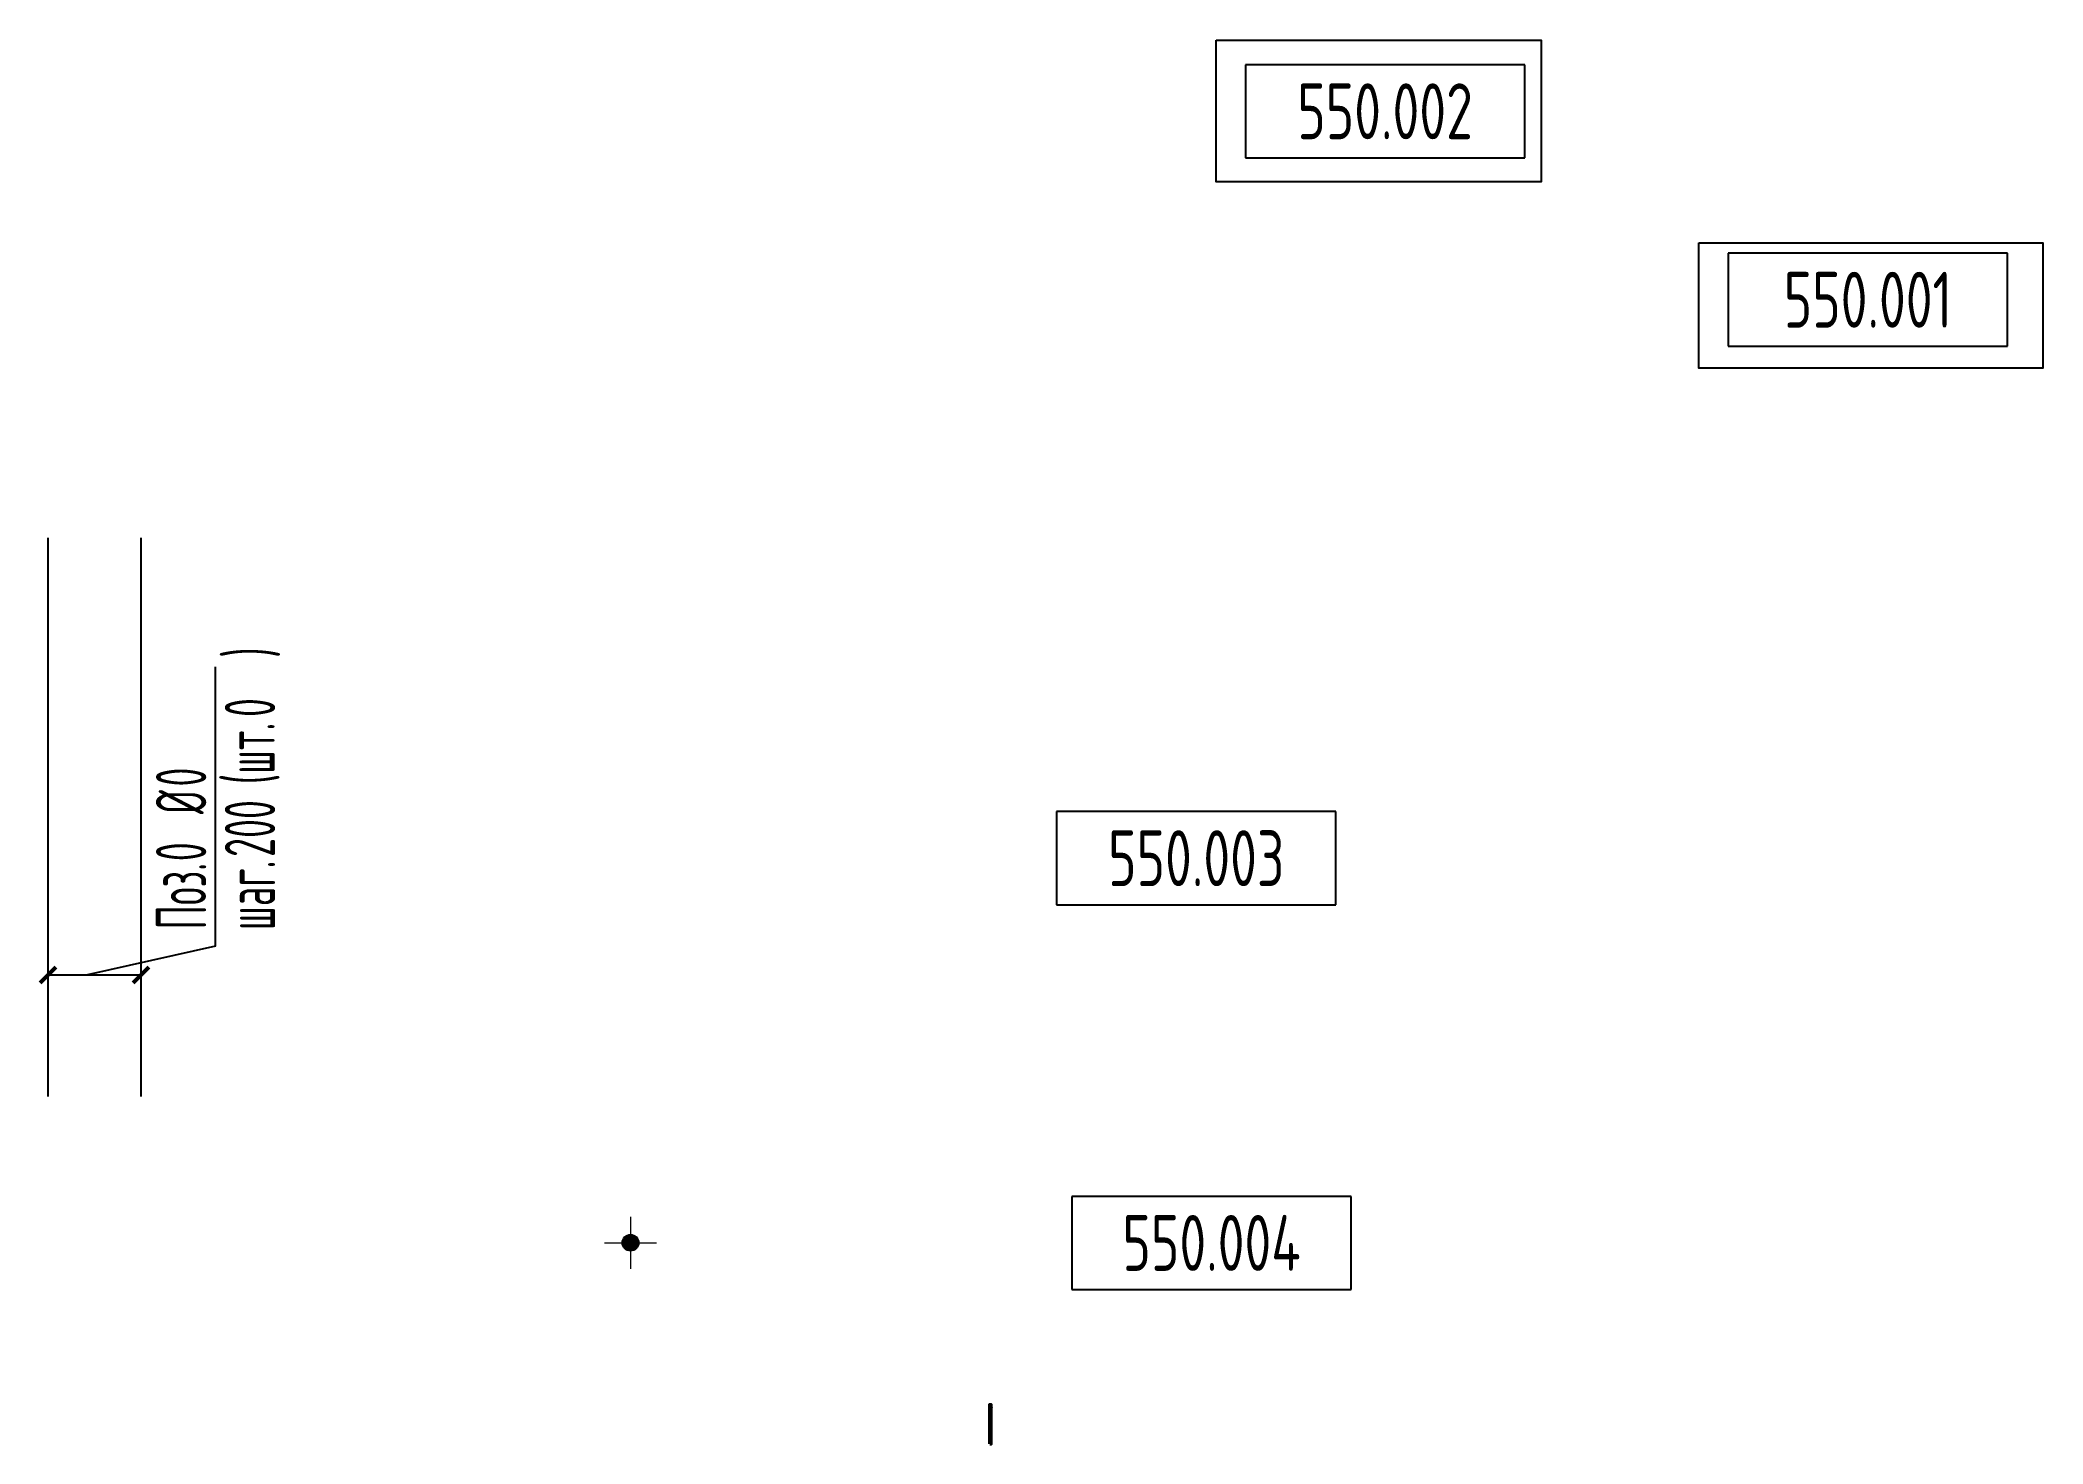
# Model space of a CAD drawing. Header units: millimetres. Extents: x 9158 to 59564, y 6584 to 20136.
# Drawn here: x 48805 to 59564, y 6584 to 14122 of the extents above; entities outside this region: 1.
import ezdxf
from ezdxf.enums import TextEntityAlignment as Align

# ---------------------------------------------------------------- set-up
doc = ezdxf.new("R2010")
doc.units = ezdxf.units.MM
doc.layers.add('арматура', color=6, linetype='Continuous')
doc.layers.add('КЖ_Арматура-Толстая', color=50, linetype='Continuous', lineweight=50)
doc.styles.add('GOST', font='isocpeur.ttf', dxfattribs={"width": 0.7})
doc.styles.get("Standard").update_dxf_attribs({"font": 'isocpeur.ttf', "width": 0.7})

# ---------------------------------------------------------------- blocks, each defined once
blk = doc.blocks.new('*U104')
at = {"layer": 'КЖ_Арматура-Толстая'}
blk.add_lwpolyline([(0, -50), (6, -50), (6, 160), (0, 160)], close=True, dxfattribs=at)
for centre in [(6.5, 144), (6.5, 0)]:
    blk.add_circle(centre, 0.5, dxfattribs=at)
blk = doc.blocks.new('Арм в сечении')
at = {"layer": 'арматура', "lineweight": 15}
h = blk.add_hatch(color=0, dxfattribs=at)
h.dxf.hatch_style = 1
edge = h.paths.add_edge_path()
edge.add_arc((0, 0), 0.4, 0, 360)
at = {"layer": 'арматура', "color": 0, "lineweight": 15}
for p, q in [((0, 1.4), (0, -1.4)), ((-1.4, 0), (1.4, 0))]:
    blk.add_line(p, q, dxfattribs=at)
at = {"layer": 'арматура', "color": 7, "lineweight": 15, "true_color": 0xffffff}
blk.add_circle((0, 0), 0.45, dxfattribs=at)
at = {"layer": 'арматура', "color": 0, "lineweight": -2}
blk.add_circle((0, 0), 0.4, dxfattribs=at)
blk = doc.blocks.new('Otm_pola')
at = {"color": 0, "linetype": 'ByBlock', "lineweight": -2}
for p, q in [((0, 500), (0, 0)), ((1500, 500), (0, 500)), ((1500, 0), (1500, 500)), ((0, 0), (1500, 0))]:
    blk.add_line(p, q, dxfattribs=at)
at = {"color": 0, "linetype": 'ByBlock', "lineweight": -2, "style": 'GOST', "width": 0.7}
blk.add_attdef('ОТМЕТКА', text='', height=300, dxfattribs=at).set_placement((750, 250), align=Align.MIDDLE_CENTER)
blk = doc.blocks.new('Arm_zone_v001')
at = {"color": 0, "lineweight": -2}
for points in [[(0, 0), (0, 3000)], [(500, 0), (500, 3000)]]:
    blk.add_lwpolyline(points, dxfattribs=at)
for points in [[(900, 808), (900, 2308)], [(900, 808), (212, 653)], [(0, 653), (500, 653)]]:
    blk.add_lwpolyline(points)
at = {"lineweight": 50}
for points in [[(-42, 610), (42, 695)], [(458, 610), (542, 695)]]:
    blk.add_lwpolyline(points, dxfattribs=at)
at = {"width": 0.55}
for s, p in [(')', (1220, 2357)), ('(шт.', (1217, 1677)), ('%%C', (850, 1517)), ('Поз.', (850, 897)), ('шаг.', (1220, 894))]:
    blk.add_text(s, height=270, rotation=90, dxfattribs=at).set_placement(p)
for tag, p, height in [('КОЛ', (1220, 2038), 270), ('ДИАМ', (850, 1665), 270), ('ШАГ', (1220, 1287), 270), ('ПОЗ', (850, 1264), 270), ('КОММЕНТ', (1511, 904), 200)]:
    blk.add_attdef(tag, p, '', height=height, rotation=90, dxfattribs=at)
blk = doc.blocks.new('*U100')
blk.add_lwpolyline([(0, 0), (5695, 0), (5695, 5943), (0, 5943)], close=True)

msp = doc.modelspace()

# ---------------------------------------------------------------- linework, layer by layer
for points in [[(55122, 14122), (56868, 14122), (56868, 13362), (55122, 13362)], [(57715, 13034), (59564, 13034), (59564, 12360), (57715, 12360)]]:
    msp.add_lwpolyline(points, close=True)

# ---------------------------------------------------------------- block references
for name, p in [('*U100', (9158, 14193)), ('*U104', (53907, 6634))]:
    msp.add_blockref(name, p)
for name, p, values in [('Otm_pola', (55280, 13490), {'ОТМЕТКА': '550.002'}), ('Otm_pola', (57874, 12478), {'ОТМЕТКА': '550.001'}), ('Arm_zone_v001', (48848, 8449), {'ПОЗ': '0', 'ДИАМ': '0', 'ШАГ': '200', 'КОЛ': '0'}), ('Otm_pola', (54266, 9479), {'ОТМЕТКА': '550.003'}), ('Otm_pola', (54348, 7413), {'ОТМЕТКА': '550.004'})]:
    msp.add_blockref(name, p).add_auto_attribs(values)
at = {"xscale": 100, "yscale": 100, "zscale": 100}
msp.add_blockref('Арм в сечении', (51977, 7664), dxfattribs=at)

doc.saveas('drawing.dxf')
